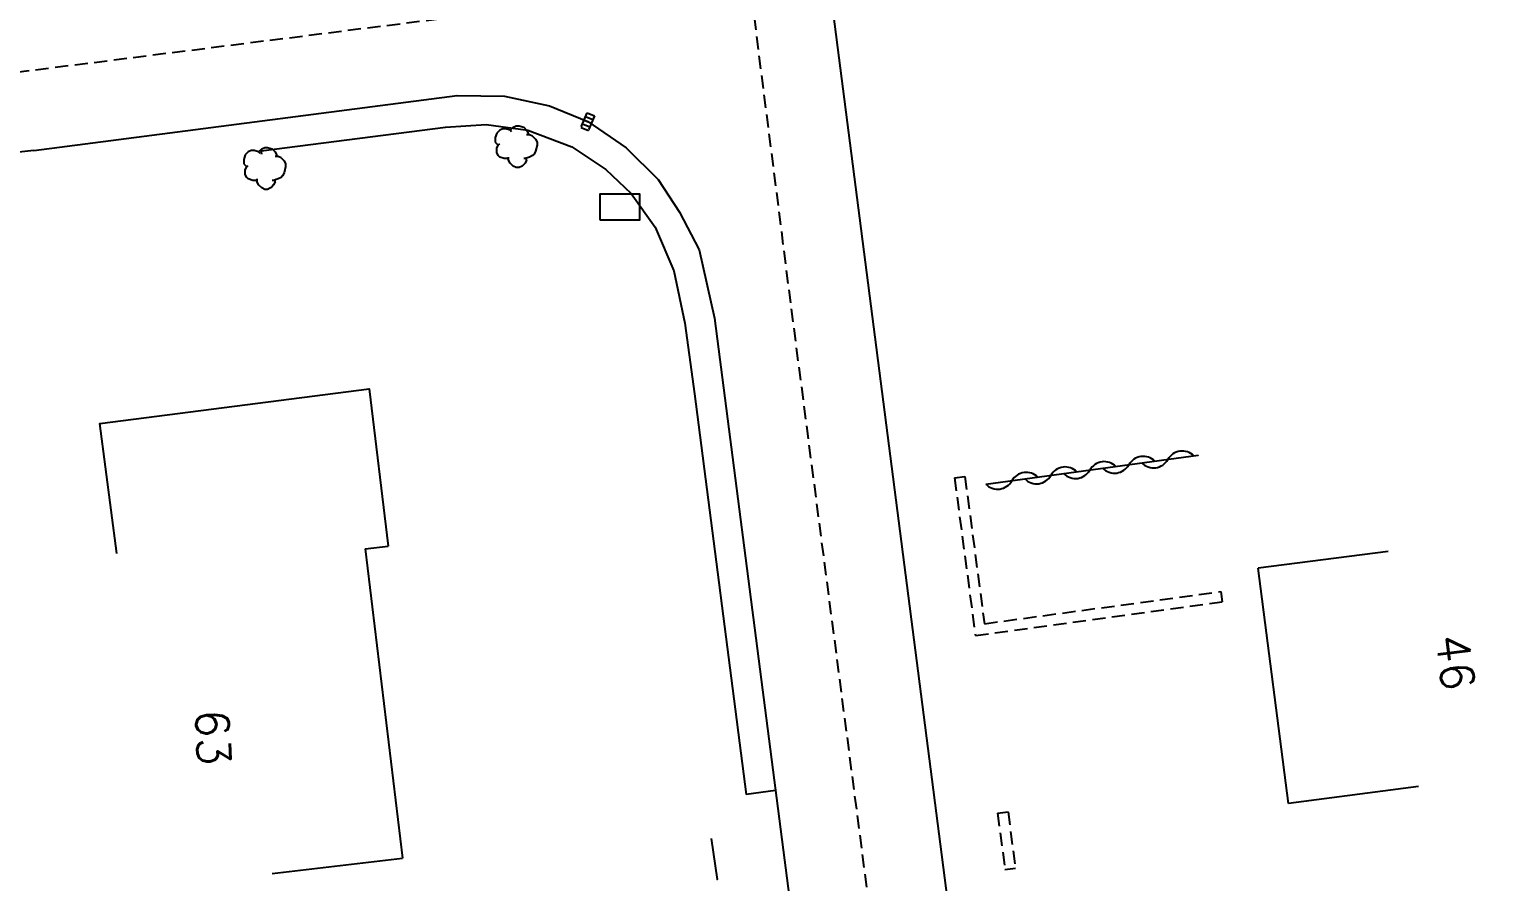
# Model space of a CAD drawing. Header units: millimetres. Extents: x 135000 to 136000, y 129211 to 130000.
# Drawn here: x 135167.6 to 135223.5, y 129561 to 129593.5 of the extents above; entities that cross this region are included whole.
import ezdxf
from ezdxf.enums import TextEntityAlignment as Align

# ---------------------------------------------------------------- set-up
doc = ezdxf.new("R2010")
doc.units = ezdxf.units.MM
doc.linetypes.add('DASHED', pattern=[0.75, 0.5, -0.25])
doc.layers.get('0').update_dxf_attribs({"linetype": 'CONTINUOUS'})
for name, color, linetype in [('W0001', 6, 'DASHED'), ('W0008', 7, 'CONTINUOUS'), ('W0100', 7, 'CONTINUOUS'), ('W0105', 7, 'CONTINUOUS'), ('W0112', 1, 'DASHED'), ('W0300', 7, 'CONTINUOUS'), ('W0310', 3, 'CONTINUOUS'), ('W0322', 7, 'CONTINUOUS'), ('W0400', 7, 'CONTINUOUS'), ('W0991', 7, 'CONTINUOUS'), ('W1471', 7, 'CONTINUOUS')]:
    doc.layers.add(name, color=color, linetype=linetype)
doc.styles.get("Standard").update_dxf_attribs({"font": 'romans.shx', "width": 0.85})

# ---------------------------------------------------------------- blocks, each defined once
blk = doc.blocks.new('T400')
for p, q in [((-0.15, 0.3), (0.15, 0.3)), ((-0.15, -0.25), (-0.15, 0.3)), ((-0.15, 0.15), (0.15, 0.15)), ((-0.15, 0), (0.15, 0)), ((0.15, 0.3), (0.15, -0.25)), ((-0.15, -0.15), (0.15, -0.15)), ((-0.15, -0.25), (-0.15, -0.3)), ((-0.15, -0.3), (0.15, -0.3)), ((0.15, -0.3), (0.15, -0.25))]:
    blk.add_line(p, q)
blk = doc.blocks.new('T1471')
at = {"color": 0, "linetype": 'Continuous', "flags": 128}
blk.add_lwpolyline([(-0.75, -0.5), (-0.75, 0.5), (0.75, 0.5), (0.75, -0.5), (-0.75, -0.5)], dxfattribs=at)
blk = doc.blocks.new('T300')
for p, q in [((-0.686, 0.629), (-0.8, 0.514)), ((-0.571, 0.686), (-0.686, 0.629)), ((-0.457, 0.686), (-0.571, 0.686)), ((-0.286, 0.629), (-0.457, 0.686)), ((-0.286, 0.629), (-0.171, 0.743)), ((-0.229, 0.571), (-0.286, 0.629)), ((-0.171, 0.743), (-0.057, 0.8)), ((-0.057, 0.8), (0.057, 0.8)), ((0.057, 0.8), (0.229, 0.743)), ((0.229, 0.743), (0.343, 0.629)), ((0.343, 0.629), (0.4, 0.514)), ((-0.8, 0.514), (-0.857, 0.343)), ((-0.857, 0.343), (-0.857, 0.171)), ((-0.857, 0.171), (-0.743, 0.057)), ((-0.8, -0.057), (-0.743, 0.057)), ((-0.743, 0.057), (-0.686, 0.114)), ((0.457, 0.457), (0.343, 0.457)), ((0.4, 0.514), (0.4, 0.457)), ((0.571, 0.4), (0.457, 0.457)), ((0.571, 0.4), (0.686, 0.286)), ((0.686, 0.286), (0.743, 0.171)), ((0.743, 0.057), (0.686, -0.171)), ((0.743, 0.171), (0.743, 0.057)), ((-0.8, -0.171), (-0.8, -0.057)), ((-0.8, -0.229), (-0.8, -0.171)), ((-0.743, -0.343), (-0.8, -0.229)), ((-0.686, -0.4), (-0.743, -0.343)), ((-0.514, -0.457), (-0.686, -0.4)), ((-0.4, -0.457), (-0.514, -0.457)), ((-0.4, -0.457), (-0.343, -0.457)), ((-0.343, -0.457), (-0.343, -0.4)), ((-0.343, -0.514), (-0.343, -0.457)), ((-0.286, -0.629), (-0.343, -0.514)), ((0.286, -0.457), (0.229, -0.457)), ((0.457, -0.4), (0.286, -0.457)), ((0.343, -0.514), (0.286, -0.629)), ((0.343, -0.514), (0.343, -0.457)), ((0.571, -0.343), (0.457, -0.4)), ((0.629, -0.286), (0.571, -0.343)), ((0.686, -0.171), (0.629, -0.286)), ((-0.171, -0.743), (-0.286, -0.629)), ((-0.057, -0.8), (-0.171, -0.743)), ((0.057, -0.8), (-0.057, -0.8)), ((0.171, -0.743), (0.057, -0.8)), ((0.229, -0.686), (0.171, -0.743)), ((0.286, -0.629), (0.229, -0.686))]:
    blk.add_line(p, q)
blk = doc.blocks.new('t310o')
at = {"color": 0, "linetype": 'Continuous'}
for centre, start, end in [((-0.5, 0.375), 216.8699, 323.1304), ((0.5, -0.375), 36.8699, 143.1303)]:
    blk.add_arc(centre, 0.625, start, end, dxfattribs=at)

msp = doc.modelspace()

# ---------------------------------------------------------------- linework, layer by layer
at = {"layer": 'W0001'}
for points in [[(135220.567, 129398.396), (135218.354, 129415.502), (135215.514, 129437.278), (135212.923, 129457.352), (135208.88, 129488.64), (135205.442, 129515.416), (135199.672, 129560.064), (135196.676, 129583.09), (135193.406, 129608.794), (135191.632, 129622.506), (135189.205, 129641.248), (135186.806, 129659.892), (135185.058, 129672.972), (135183.626, 129680.966), (135179.998, 129694.103), (135176.046, 129704.136), (135172.23, 129711.887), (135168.039, 129719.06), (135161.21, 129729.675), (135147.138, 129751.41)], [(135195.041, 129595.942), (135184.012, 129594.013), (135164.114, 129591.496), (135153.09, 129590.964), (135143.643, 129591.582), (135135.473, 129592.832), (135124.961, 129595.46), (135112.846, 129600.134), (135104.069, 129604.805), (135097.513, 129608.919), (135087.508, 129617.032), (135081.238, 129623.366), (135074.346, 129631.758), (135069.284, 129639.57), (135062.102, 129651.201), (135053.755, 129664.747), (135043.494, 129681.404), (135031.134, 129701.482), (135020.994, 129717.902), (135009.515, 129736.472), (135003.841, 129745.704)]]:
    msp.add_lwpolyline(points, dxfattribs=at)
at = {"layer": 'W0008'}
for points in [[(135196.053, 129611.598), (135197.656, 129599.064), (135203.542, 129553.368), (135204.528, 129545.643), (135206.128, 129533.291), (135207.978, 129519.167), (135210.812, 129497.171), (135211.131, 129494.556), (135213.343, 129477.394), (135216.494, 129453.058), (135217.977, 129441.446), (135221.275, 129416.32), (135223.546, 129398.743)], [(135167.826, 129588.903), (135162.421, 129588.306), (135158.781, 129588.039), (135152.475, 129587.981), (135146.553, 129588.314), (135144.27, 129588.512), (135140.636, 129588.941), (135136.643, 129589.549), (135131.708, 129590.566), (135126.777, 129591.801), (135122.475, 129593.113), (135116.685, 129595.223), (135113.043, 129596.758), (135110.38, 129597.998)], [(135167.826, 129588.903), (135183.955, 129591.004), (135185.769, 129590.982), (135187.473, 129590.614), (135188.937, 129590.009), (135190.402, 129589.004), (135191.616, 129587.8), (135192.43, 129586.56), (135193.185, 129585.117), (135193.764, 129582.515), (135197.911, 129550.418), (135198.604, 129544.823), (135200.746, 129528.389), (135204.597, 129498.608), (135205.23, 129493.557), (135208.463, 129468.57), (135211.601, 129444.204), (135212.079, 129440.55), (135214.805, 129419.533), (135217.588, 129398.049)]]:
    msp.add_lwpolyline(points, dxfattribs=at)
at = {"layer": 'W0100'}
for p, q in [((135180.453, 129573.709), (135181.328, 129573.814)), ((135180.453, 129573.709), (135181.871, 129561.919)), ((135219.445, 129573.614), (135214.487, 129572.97)), ((135215.651, 129564.002), (135214.487, 129572.97)), ((135220.609, 129564.646), (135215.651, 129564.002)), ((135176.907, 129561.322), (135181.871, 129561.919))]:
    msp.add_line(p, q, dxfattribs=at)
msp.add_lwpolyline([(135170.982, 129573.536), (135170.343, 129578.495), (135180.606, 129579.818), (135181.328, 129573.814)], dxfattribs=at)
at = {"layer": 'W0105'}
msp.add_line((135196.093, 129564.49), (135194.976, 129564.346), dxfattribs=at)
msp.add_lwpolyline([(135176.518, 129588.757), (135176.482, 129588.896), (135183.519, 129589.795), (135185.06, 129589.896), (135186.652, 129589.684), (135188.324, 129589.04), (135189.628, 129588.187), (135190.589, 129587.269), (135191.509, 129585.988), (135192.212, 129584.31), (135192.636, 129582.322), (135193.009, 129579.624), (135194.976, 129564.346)], dxfattribs=at)
at = {"layer": 'W0112'}
for points in [[(135202.916, 129576.421), (135203.312, 129576.473), (135204.058, 129570.854), (135213.066, 129572.086), (135213.12, 129571.689), (135213.12, 129571.689), (135213.12, 129571.689), (135213.12, 129571.689), (135213.12, 129571.689), (135213.12, 129571.689), (135213.12, 129571.689), (135213.12, 129571.689), (135213.12, 129571.689), (135213.12, 129571.689), (135213.12, 129571.689), (135213.12, 129571.689), (135213.12, 129571.689), (135213.12, 129571.689), (135213.12, 129571.689), (135213.12, 129571.689), (135213.12, 129571.689), (135213.12, 129571.689), (135213.12, 129571.689), (135213.12, 129571.689), (135213.12, 129571.689), (135213.12, 129571.689), (135213.12, 129571.689), (135213.12, 129571.689), (135213.12, 129571.689), (135213.12, 129571.689), (135213.12, 129571.689), (135213.12, 129571.689), (135213.12, 129571.689), (135213.12, 129571.689), (135213.12, 129571.689), (135213.12, 129571.689), (135213.12, 129571.689), (135213.12, 129571.689), (135213.12, 129571.689), (135213.12, 129571.689), (135213.12, 129571.689), (135213.12, 129571.689), (135213.12, 129571.689), (135213.12, 129571.689), (135213.12, 129571.689), (135213.12, 129571.689), (135213.12, 129571.689), (135213.12, 129571.689), (135213.12, 129571.689), (135213.12, 129571.689), (135213.12, 129571.689), (135213.12, 129571.689), (135213.12, 129571.689), (135213.12, 129571.689), (135213.12, 129571.689), (135213.12, 129571.689), (135213.12, 129571.689), (135213.12, 129571.689), (135213.12, 129571.689), (135213.12, 129571.689), (135213.12, 129571.689), (135213.12, 129571.689), (135213.12, 129571.689), (135213.12, 129571.689), (135213.12, 129571.689), (135213.12, 129571.689), (135213.12, 129571.689), (135213.12, 129571.689), (135213.12, 129571.689), (135213.12, 129571.689), (135213.12, 129571.689), (135213.12, 129571.689), (135213.12, 129571.689), (135213.12, 129571.689), (135213.12, 129571.689), (135213.12, 129571.689), (135213.12, 129571.689), (135213.12, 129571.689), (135213.12, 129571.689), (135213.12, 129571.689), (135213.12, 129571.689), (135213.12, 129571.689), (135213.12, 129571.689), (135213.12, 129571.689), (135213.12, 129571.689), (135213.12, 129571.689), (135213.12, 129571.689), (135213.12, 129571.689), (135213.12, 129571.689), (135213.12, 129571.689), (135213.12, 129571.689), (135213.12, 129571.689), (135213.12, 129571.689), (135213.12, 129571.689), (135213.12, 129571.689), (135213.12, 129571.689), (135213.12, 129571.689), (135213.12, 129571.689), (135213.12, 129571.689), (135213.12, 129571.689), (135213.12, 129571.689), (135213.12, 129571.689), (135213.12, 129571.689), (135213.12, 129571.689), (135213.12, 129571.689), (135213.12, 129571.689), (135213.12, 129571.689), (135213.12, 129571.689), (135213.12, 129571.689), (135213.12, 129571.689), (135213.12, 129571.689), (135213.12, 129571.689), (135213.12, 129571.689), (135213.12, 129571.689), (135213.12, 129571.689), (135213.12, 129571.689), (135213.12, 129571.689), (135213.12, 129571.689), (135213.12, 129571.689), (135213.12, 129571.689)], [(135202.916, 129576.421), (135203.714, 129570.404), (135213.12, 129571.689), (135213.12, 129571.689), (135213.12, 129571.689), (135213.12, 129571.689), (135213.12, 129571.689), (135213.12, 129571.689), (135213.12, 129571.689), (135213.12, 129571.689), (135213.12, 129571.689), (135213.12, 129571.689), (135213.12, 129571.689), (135213.12, 129571.689), (135213.12, 129571.689), (135213.12, 129571.689), (135213.12, 129571.689), (135213.12, 129571.689), (135213.12, 129571.689), (135213.12, 129571.689), (135213.12, 129571.689), (135213.12, 129571.689), (135213.12, 129571.689), (135213.12, 129571.689), (135213.12, 129571.689), (135213.12, 129571.689), (135213.12, 129571.689), (135213.12, 129571.689), (135213.12, 129571.689), (135213.12, 129571.689), (135213.12, 129571.689), (135213.12, 129571.689), (135213.12, 129571.689), (135213.12, 129571.689), (135213.12, 129571.689), (135213.12, 129571.689), (135213.12, 129571.689), (135213.12, 129571.689), (135213.12, 129571.689), (135213.12, 129571.689), (135213.12, 129571.689), (135213.12, 129571.689), (135213.12, 129571.689), (135213.12, 129571.689), (135213.12, 129571.689), (135213.12, 129571.689), (135213.12, 129571.689), (135213.12, 129571.689), (135213.12, 129571.689), (135213.12, 129571.689), (135213.12, 129571.689), (135213.12, 129571.689), (135213.12, 129571.689), (135213.12, 129571.689), (135213.12, 129571.689), (135213.12, 129571.689), (135213.12, 129571.689), (135213.12, 129571.689), (135213.12, 129571.689), (135213.12, 129571.689), (135213.12, 129571.689), (135213.12, 129571.689), (135213.12, 129571.689), (135213.12, 129571.689), (135213.12, 129571.689), (135213.12, 129571.689), (135213.12, 129571.689), (135213.12, 129571.689), (135213.12, 129571.689), (135213.12, 129571.689), (135213.12, 129571.689), (135213.12, 129571.689), (135213.12, 129571.689), (135213.12, 129571.689), (135213.12, 129571.689), (135213.12, 129571.689), (135213.12, 129571.689), (135213.12, 129571.689), (135213.12, 129571.689), (135213.12, 129571.689), (135213.12, 129571.689), (135213.12, 129571.689), (135213.12, 129571.689), (135213.12, 129571.689), (135213.12, 129571.689), (135213.12, 129571.689), (135213.12, 129571.689), (135213.12, 129571.689), (135213.12, 129571.689), (135213.12, 129571.689), (135213.12, 129571.689), (135213.12, 129571.689), (135213.12, 129571.689), (135213.12, 129571.689), (135213.12, 129571.689), (135213.12, 129571.689), (135213.12, 129571.689), (135213.12, 129571.689), (135213.12, 129571.689), (135213.12, 129571.689), (135213.12, 129571.689), (135213.12, 129571.689), (135213.12, 129571.689), (135213.12, 129571.689), (135213.12, 129571.689), (135213.12, 129571.689), (135213.12, 129571.689), (135213.12, 129571.689), (135213.12, 129571.689), (135213.12, 129571.689), (135213.12, 129571.689), (135213.12, 129571.689), (135213.12, 129571.689), (135213.12, 129571.689), (135213.12, 129571.689), (135213.12, 129571.689), (135213.12, 129571.689), (135213.12, 129571.689), (135213.12, 129571.689), (135213.12, 129571.689)], [(135204.562, 129563.627), (135204.958, 129563.678), (135205.237, 129561.513), (135204.84, 129561.462), (135204.84, 129561.462), (135204.84, 129561.462), (135204.84, 129561.462), (135204.84, 129561.462), (135204.84, 129561.462), (135204.84, 129561.462), (135204.84, 129561.462), (135204.84, 129561.462), (135204.84, 129561.462), (135204.84, 129561.462), (135204.84, 129561.462), (135204.84, 129561.462), (135204.84, 129561.462), (135204.84, 129561.462), (135204.84, 129561.462), (135204.84, 129561.462), (135204.84, 129561.462), (135204.84, 129561.462), (135204.84, 129561.462), (135204.84, 129561.462), (135204.84, 129561.462), (135204.84, 129561.462), (135204.84, 129561.462), (135204.84, 129561.462), (135204.84, 129561.462), (135204.84, 129561.462), (135204.84, 129561.462), (135204.84, 129561.462), (135204.84, 129561.462), (135204.84, 129561.462), (135204.84, 129561.462), (135204.84, 129561.462), (135204.84, 129561.462), (135204.84, 129561.462), (135204.84, 129561.462), (135204.84, 129561.462), (135204.84, 129561.462), (135204.84, 129561.462), (135204.84, 129561.462), (135204.84, 129561.462), (135204.84, 129561.462), (135204.84, 129561.462), (135204.84, 129561.462), (135204.84, 129561.462), (135204.84, 129561.462), (135204.84, 129561.462), (135204.84, 129561.462), (135204.84, 129561.462), (135204.84, 129561.462), (135204.84, 129561.462), (135204.84, 129561.462), (135204.84, 129561.462), (135204.84, 129561.462), (135204.84, 129561.462), (135204.84, 129561.462), (135204.84, 129561.462), (135204.84, 129561.462), (135204.84, 129561.462), (135204.84, 129561.462), (135204.84, 129561.462), (135204.84, 129561.462), (135204.84, 129561.462), (135204.84, 129561.462), (135204.84, 129561.462), (135204.84, 129561.462), (135204.84, 129561.462), (135204.84, 129561.462), (135204.84, 129561.462), (135204.84, 129561.462), (135204.84, 129561.462), (135204.84, 129561.462), (135204.84, 129561.462), (135204.84, 129561.462), (135204.84, 129561.462), (135204.84, 129561.462), (135204.84, 129561.462), (135204.84, 129561.462), (135204.84, 129561.462), (135204.84, 129561.462), (135204.84, 129561.462), (135204.84, 129561.462), (135204.84, 129561.462), (135204.84, 129561.462), (135204.84, 129561.462), (135204.84, 129561.462), (135204.84, 129561.462), (135204.84, 129561.462), (135204.84, 129561.462), (135204.84, 129561.462), (135204.84, 129561.462), (135204.84, 129561.462), (135204.84, 129561.462), (135204.84, 129561.462), (135204.84, 129561.462), (135204.84, 129561.462), (135204.84, 129561.462), (135204.84, 129561.462), (135204.84, 129561.462), (135204.84, 129561.462), (135204.84, 129561.462), (135204.84, 129561.462), (135204.84, 129561.462), (135204.84, 129561.462), (135204.84, 129561.462), (135204.84, 129561.462), (135204.84, 129561.462), (135204.84, 129561.462), (135204.84, 129561.462), (135204.84, 129561.462), (135204.84, 129561.462), (135204.84, 129561.462), (135204.84, 129561.462), (135204.84, 129561.462), (135204.84, 129561.462), (135204.84, 129561.462), (135204.84, 129561.462)], [(135204.562, 129563.627), (135204.84, 129561.462), (135204.84, 129561.462), (135204.84, 129561.462), (135204.84, 129561.462), (135204.84, 129561.462), (135204.84, 129561.462), (135204.84, 129561.462), (135204.84, 129561.462), (135204.84, 129561.462), (135204.84, 129561.462), (135204.84, 129561.462), (135204.84, 129561.462), (135204.84, 129561.462), (135204.84, 129561.462), (135204.84, 129561.462), (135204.84, 129561.462), (135204.84, 129561.462), (135204.84, 129561.462), (135204.84, 129561.462), (135204.84, 129561.462), (135204.84, 129561.462), (135204.84, 129561.462), (135204.84, 129561.462), (135204.84, 129561.462), (135204.84, 129561.462), (135204.84, 129561.462), (135204.84, 129561.462), (135204.84, 129561.462), (135204.84, 129561.462), (135204.84, 129561.462), (135204.84, 129561.462), (135204.84, 129561.462), (135204.84, 129561.462), (135204.84, 129561.462), (135204.84, 129561.462), (135204.84, 129561.462), (135204.84, 129561.462), (135204.84, 129561.462), (135204.84, 129561.462), (135204.84, 129561.462), (135204.84, 129561.462), (135204.84, 129561.462), (135204.84, 129561.462), (135204.84, 129561.462), (135204.84, 129561.462), (135204.84, 129561.462), (135204.84, 129561.462), (135204.84, 129561.462), (135204.84, 129561.462), (135204.84, 129561.462), (135204.84, 129561.462), (135204.84, 129561.462), (135204.84, 129561.462), (135204.84, 129561.462), (135204.84, 129561.462), (135204.84, 129561.462), (135204.84, 129561.462), (135204.84, 129561.462), (135204.84, 129561.462), (135204.84, 129561.462), (135204.84, 129561.462), (135204.84, 129561.462), (135204.84, 129561.462), (135204.84, 129561.462), (135204.84, 129561.462), (135204.84, 129561.462), (135204.84, 129561.462), (135204.84, 129561.462), (135204.84, 129561.462), (135204.84, 129561.462), (135204.84, 129561.462), (135204.84, 129561.462), (135204.84, 129561.462), (135204.84, 129561.462), (135204.84, 129561.462), (135204.84, 129561.462), (135204.84, 129561.462), (135204.84, 129561.462), (135204.84, 129561.462), (135204.84, 129561.462), (135204.84, 129561.462), (135204.84, 129561.462), (135204.84, 129561.462), (135204.84, 129561.462), (135204.84, 129561.462), (135204.84, 129561.462), (135204.84, 129561.462), (135204.84, 129561.462), (135204.84, 129561.462), (135204.84, 129561.462), (135204.84, 129561.462), (135204.84, 129561.462), (135204.84, 129561.462), (135204.84, 129561.462), (135204.84, 129561.462), (135204.84, 129561.462), (135204.84, 129561.462), (135204.84, 129561.462), (135204.84, 129561.462), (135204.84, 129561.462), (135204.84, 129561.462), (135204.84, 129561.462), (135204.84, 129561.462), (135204.84, 129561.462), (135204.84, 129561.462), (135204.84, 129561.462), (135204.84, 129561.462), (135204.84, 129561.462), (135204.84, 129561.462), (135204.84, 129561.462), (135204.84, 129561.462), (135204.84, 129561.462), (135204.84, 129561.462), (135204.84, 129561.462), (135204.84, 129561.462), (135204.84, 129561.462), (135204.84, 129561.462), (135204.84, 129561.462), (135204.84, 129561.462)]]:
    msp.add_lwpolyline(points, dxfattribs=at)
at = {"layer": 'W0310'}
for points in [[(135204.115, 129576.174), (135212.21, 129577.281), (135212.21, 129577.281), (135212.21, 129577.281), (135212.21, 129577.281), (135212.21, 129577.281), (135212.21, 129577.281), (135212.21, 129577.281), (135212.21, 129577.281), (135212.21, 129577.281), (135212.21, 129577.281), (135212.21, 129577.281), (135212.21, 129577.281), (135212.21, 129577.281), (135212.21, 129577.281), (135212.21, 129577.281), (135212.21, 129577.281), (135212.21, 129577.281), (135212.21, 129577.281), (135212.21, 129577.281), (135212.21, 129577.281), (135212.21, 129577.281), (135212.21, 129577.281), (135212.21, 129577.281), (135212.21, 129577.281), (135212.21, 129577.281), (135212.21, 129577.281), (135212.21, 129577.281), (135212.21, 129577.281), (135212.21, 129577.281), (135212.21, 129577.281), (135212.21, 129577.281), (135212.21, 129577.281), (135212.21, 129577.281), (135212.21, 129577.281), (135212.21, 129577.281), (135212.21, 129577.281), (135212.21, 129577.281), (135212.21, 129577.281), (135212.21, 129577.281), (135212.21, 129577.281), (135212.21, 129577.281), (135212.21, 129577.281), (135212.21, 129577.281), (135212.21, 129577.281), (135212.21, 129577.281), (135212.21, 129577.281), (135212.21, 129577.281), (135212.21, 129577.281), (135212.21, 129577.281), (135212.21, 129577.281), (135212.21, 129577.281), (135212.21, 129577.281), (135212.21, 129577.281), (135212.21, 129577.281), (135212.21, 129577.281), (135212.21, 129577.281), (135212.21, 129577.281), (135212.21, 129577.281), (135212.21, 129577.281), (135212.21, 129577.281), (135212.21, 129577.281), (135212.21, 129577.281), (135212.21, 129577.281), (135212.21, 129577.281), (135212.21, 129577.281), (135212.21, 129577.281), (135212.21, 129577.281), (135212.21, 129577.281), (135212.21, 129577.281), (135212.21, 129577.281), (135212.21, 129577.281), (135212.21, 129577.281), (135212.21, 129577.281), (135212.21, 129577.281), (135212.21, 129577.281), (135212.21, 129577.281), (135212.21, 129577.281), (135212.21, 129577.281), (135212.21, 129577.281), (135212.21, 129577.281), (135212.21, 129577.281), (135212.21, 129577.281), (135212.21, 129577.281), (135212.21, 129577.281), (135212.21, 129577.281), (135212.21, 129577.281), (135212.21, 129577.281), (135212.21, 129577.281), (135212.21, 129577.281), (135212.21, 129577.281), (135212.21, 129577.281), (135212.21, 129577.281), (135212.21, 129577.281), (135212.21, 129577.281), (135212.21, 129577.281), (135212.21, 129577.281), (135212.21, 129577.281), (135212.21, 129577.281), (135212.21, 129577.281), (135212.21, 129577.281)], [(135212.21, 129577.281), (135212.21, 129577.281), (135212.21, 129577.281), (135212.21, 129577.281), (135212.21, 129577.281), (135212.21, 129577.281), (135212.21, 129577.281), (135212.21, 129577.281), (135212.21, 129577.281), (135212.21, 129577.281), (135212.21, 129577.281), (135212.21, 129577.281), (135212.21, 129577.281), (135212.21, 129577.281), (135212.21, 129577.281), (135212.21, 129577.281), (135212.21, 129577.281), (135212.21, 129577.281), (135212.21, 129577.281), (135212.21, 129577.281)]]:
    msp.add_lwpolyline(points, dxfattribs=at)
at = {"layer": 'W0322'}
for points in [[(135193.64, 129562.66), (135193.872, 129561.102), (135193.872, 129561.102), (135193.872, 129561.102), (135193.872, 129561.102), (135193.872, 129561.102), (135193.872, 129561.102), (135193.872, 129561.102), (135193.872, 129561.102), (135193.872, 129561.102), (135193.872, 129561.102), (135193.872, 129561.102), (135193.872, 129561.102), (135193.872, 129561.102), (135193.872, 129561.102), (135193.872, 129561.102), (135193.872, 129561.102), (135193.872, 129561.102), (135193.872, 129561.102), (135193.872, 129561.102), (135193.872, 129561.102), (135193.872, 129561.102), (135193.872, 129561.102), (135193.872, 129561.102), (135193.872, 129561.102), (135193.872, 129561.102), (135193.872, 129561.102), (135193.872, 129561.102), (135193.872, 129561.102), (135193.872, 129561.102), (135193.872, 129561.102), (135193.872, 129561.102), (135193.872, 129561.102), (135193.872, 129561.102), (135193.872, 129561.102), (135193.872, 129561.102), (135193.872, 129561.102), (135193.872, 129561.102), (135193.872, 129561.102), (135193.872, 129561.102), (135193.872, 129561.102), (135193.872, 129561.102), (135193.872, 129561.102), (135193.872, 129561.102), (135193.872, 129561.102), (135193.872, 129561.102), (135193.872, 129561.102), (135193.872, 129561.102), (135193.872, 129561.102), (135193.872, 129561.102), (135193.872, 129561.102), (135193.872, 129561.102), (135193.872, 129561.102), (135193.872, 129561.102), (135193.872, 129561.102), (135193.872, 129561.102), (135193.872, 129561.102), (135193.872, 129561.102), (135193.872, 129561.102), (135193.872, 129561.102), (135193.872, 129561.102), (135193.872, 129561.102), (135193.872, 129561.102), (135193.872, 129561.102), (135193.872, 129561.102), (135193.872, 129561.102), (135193.872, 129561.102), (135193.872, 129561.102), (135193.872, 129561.102), (135193.872, 129561.102), (135193.872, 129561.102), (135193.872, 129561.102), (135193.872, 129561.102), (135193.872, 129561.102), (135193.872, 129561.102), (135193.872, 129561.102), (135193.872, 129561.102), (135193.872, 129561.102), (135193.872, 129561.102), (135193.872, 129561.102), (135193.872, 129561.102), (135193.872, 129561.102), (135193.872, 129561.102), (135193.872, 129561.102), (135193.872, 129561.102), (135193.872, 129561.102), (135193.872, 129561.102), (135193.872, 129561.102), (135193.872, 129561.102), (135193.872, 129561.102), (135193.872, 129561.102), (135193.872, 129561.102), (135193.872, 129561.102), (135193.872, 129561.102), (135193.872, 129561.102), (135193.872, 129561.102), (135193.872, 129561.102), (135193.872, 129561.102), (135193.872, 129561.102), (135193.872, 129561.102), (135193.872, 129561.102)], [(135193.872, 129561.102), (135193.872, 129561.102), (135193.872, 129561.102), (135193.872, 129561.102), (135193.872, 129561.102), (135193.872, 129561.102), (135193.872, 129561.102), (135193.872, 129561.102), (135193.872, 129561.102), (135193.872, 129561.102), (135193.872, 129561.102), (135193.872, 129561.102), (135193.872, 129561.102), (135193.872, 129561.102), (135193.872, 129561.102), (135193.872, 129561.102), (135193.872, 129561.102), (135193.872, 129561.102), (135193.872, 129561.102), (135193.872, 129561.102)]]:
    msp.add_lwpolyline(points, dxfattribs=at)

# ---------------------------------------------------------------- block references
at = {"layer": 'W0300'}
for p in [(135186.265, 129589.053), (135176.678, 129588.222)]:
    msp.add_blockref('T300', p, dxfattribs=at)
at = {"layer": 'W0310', "rotation": 7.786891430950308}
for p in [(135208.078, 129576.716), (135209.564, 129576.919), (135211.05, 129577.122), (135205.106, 129576.309), (135206.592, 129576.513)]:
    msp.add_blockref('t310o', p, dxfattribs=at)
at = {"layer": 'W0400', "rotation": 337.5433996265277}
msp.add_blockref('T400', (135188.937, 129590.009), dxfattribs=at)
at = {"layer": 'W1471'}
msp.add_blockref('T1471', (135190.165, 129586.753), dxfattribs=at)

# ---------------------------------------------------------------- texts
at = {"layer": 'W0991'}
for s, rotation, p in [('46', 277.3954, (135222.01, 129569.387)), ('63', 272.6155, (135174.654, 129566.521))]:
    msp.add_text(s, height=1.25, rotation=rotation, dxfattribs=at).set_placement(p, align=Align.MIDDLE)

doc.saveas('drawing.dxf')
